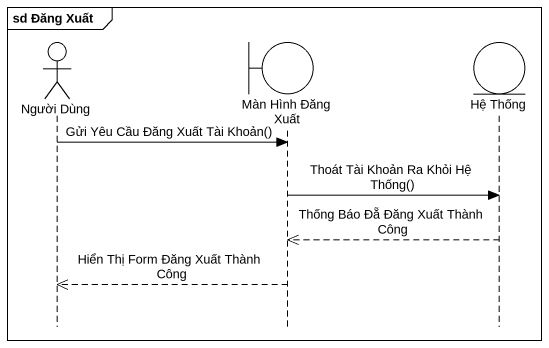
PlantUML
@startuml
mainframe sd Đăng Xuất
hide footbox
actor "Người Dùng" as Người_Dùng
boundary "Màn Hình Đăng Xuất" as Màn_Hình_Đăng_Xuất
entity "Hệ Thống" as Hệ_Thống

Người_Dùng -> Màn_Hình_Đăng_Xuất : Gửi Yêu Cầu Đăng Xuất Tài Khoản()
Màn_Hình_Đăng_Xuất -> Hệ_Thống : Thoát Tài Khoản Ra Khỏi Hệ Thống()
Hệ_Thống -->> Màn_Hình_Đăng_Xuất : Thống Báo Đẵ Đăng Xuất Thành Công
Màn_Hình_Đăng_Xuất -->> Người_Dùng : Hiển Thị Form Đăng Xuất Thành Công
@enduml
